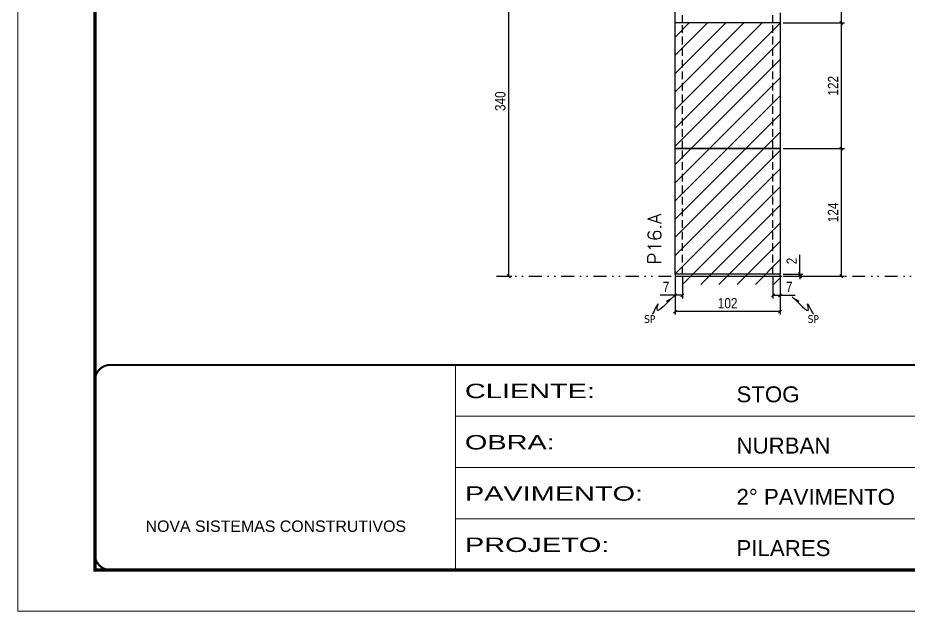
# Model space of a CAD drawing. Extents: x 2201 to 8455, y 252 to 7045.
# Drawn here: x 6970 to 7836, y 1400 to 1977 of the extents above; entities that cross this region are included whole.
import ezdxf

# ---------------------------------------------------------------- set-up
doc = ezdxf.new("R2010")
doc.units = 0
for name, pattern in [('CONTINUO', [0]), ('DASHED', [0.75, 0.5, -0.25]), ('DIVIDE2', [0.625, 0.25, -0.125, 0, -0.125, 0, -0.125]), ('HIDDEN', [0.375, 0.25, -0.125])]:
    doc.linetypes.add(name, pattern=pattern)
for name, color, linetype in [('COTA', 241, 'Continuous'), ('Nível', 160, 'Continuous'), ('Painéis', 200, 'Continuous'), ('Sarrafo de Pressão', 42, 'HIDDEN'), ('texto', 7, 'Continuous')]:
    doc.layers.add(name, color=color, linetype=linetype)
for name, color, linetype, lineweight in [('Folhas', 255, 'Continuous', 9), ('Hachura', 251, 'Continuous', 9), ('SARRAFO DE PRESSAO', 251, 'DASHED', 9), ('Texto Seção', 7, 'Continuous', 15)]:
    doc.layers.add(name, color=color, linetype=linetype, lineweight=lineweight)
doc.styles.add('ARIAL', font='arial.ttf')
doc.styles.add('COTA TECNICA', font='techl___.ttf', dxfattribs={"height": 10})
doc.styles.add('COTA TECNICA-50', font='techl___.ttf', dxfattribs={"height": 10})
doc.styles.add('REGUA-120', font='ROMANS.shx', dxfattribs={"height": 15})
doc.styles.get("Standard").update_dxf_attribs({"font": 'arial.ttf'})
doc.styles.add('Tecnologia', font='')
doc.styles.get('Tecnologia').set_extended_font_data('Forgotten Futurist')
doc.dimstyles.new('COTA PAINEL-50', dxfattribs={"dimtxt": 10, "dimasz": 3, "dimexe": 3, "dimexo": 3, "dimgap": 3, "dimtad": 1, "dimdec": 1, "dimzin": 12, "dimdsep": 46, "dimtxsty": 'COTA TECNICA-50', "dimblk1": 'OBLIQUE', "dimblk2": 'OBLIQUE', "dimsah": 1, "dimcen": 0.9, "dimclrd": 4, "dimclre": 4, "dimclrt": 240, "dimadec": 1, "dimazin": 3, "dimtfac": 1, "dimtdec": 1, "dimtmove": 0, "dimatfit": 3, "dimfxl": 1, "dimtolj": 1, "dimtzin": 12, "dimarcsym": 0})
doc.dimstyles.new('PAINEL', dxfattribs={"dimtxt": 10, "dimasz": 3, "dimexe": 3, "dimexo": 3, "dimgap": 3, "dimtad": 1, "dimdec": 1, "dimzin": 12, "dimdsep": 46, "dimtxsty": 'COTA TECNICA', "dimblk1": 'OBLIQUE', "dimblk2": 'OBLIQUE', "dimsah": 1, "dimcen": 0.9, "dimclrd": 4, "dimclre": 4, "dimclrt": 240, "dimadec": 1, "dimazin": 3, "dimtfac": 1, "dimtdec": 1, "dimtmove": 0, "dimatfit": 3, "dimfxl": 1, "dimtolj": 1, "dimtzin": 12, "dimarcsym": 0})
doc.dimstyles.get("Standard").update_dxf_attribs({"dimtxt": 0.18, "dimasz": 0.18, "dimexe": 0.18, "dimexo": 0.0625, "dimgap": 0.09, "dimtad": 0, "dimtih": 1, "dimtoh": 1, "dimdec": 4, "dimzin": 0, "dimdsep": 46, "dimtxsty": 'Standard', "dimcen": 0.09, "dimadec": 0, "dimazin": 0, "dimtfac": 1, "dimtdec": 4, "dimtofl": 0, "dimtmove": 0, "dimatfit": 3, "dimfxl": 1, "dimtolj": 1, "dimtzin": 0, "dimarcsym": 0})

# ---------------------------------------------------------------- blocks, each defined once
blk = doc.blocks.new('9999999999')
at = {"color": 30, "linetype": 'CONTINUO'}
for p, q in [((98564.56, 34230.21), (98564.56, 34429.45)), ((98564.56, 34379.64), (99583.98, 34379.64)), ((98564.56, 34329.83), (99487.98, 34329.83)), ((98564.56, 34280.02), (99487.98, 34280.02))]:
    blk.add_line(p, q, dxfattribs=at)
at = {"color": 30, "linetype": 'CONTINUO', "const_width": 2}
blk.add_lwpolyline([(99583.98, 34230.21), (99583.98, 34414.45, 0.414214), (99568.98, 34429.45), (98228.98, 34429.45, 0.414214), (98213.98, 34414.45), (98213.98, 34245.21, 0.414214), (98228.98, 34230.21), (99583.98, 34230.21)], format="xyb", dxfattribs=at)
at = {"layer": 'Folhas'}
blk.add_lwpolyline([(98138.98, 34190.21), (99623.98, 34190.21), (99623.98, 35240.21), (98138.98, 35240.21)], close=True, dxfattribs=at)
at = {"layer": 'Folhas', "color": 30, "const_width": 3}
blk.add_lwpolyline([(98213.98, 34230.21), (99583.98, 34230.21), (99583.98, 35200.21), (98213.98, 35200.21)], close=True, dxfattribs=at)
at = {"color": 7, "linetype": 'Continuous', "ltscale": 5, "style": 'ARIAL'}
for s, height, p in [('STOG', 15.483, (98837.68, 34393.13)), ('NURBAN', 15.483, (98837.68, 34343.32)), ('2° PAVIMENTO', 15.4829, (98837.68, 34293.51)), ('NOVA SISTEMAS CONSTRUTIVOS', 11.0592, (98263.19, 34267.21)), ('PILARES', 15.483, (98837.68, 34243.7))]:
    blk.add_text(s, height=height, dxfattribs=at).set_placement(p)
at = {"layer": 'Folhas', "color": 7, "style": 'Tecnologia', "width": 1.5}
for s, p in [('CLIENTE:', (98573.65, 34397.17)), ('OBRA:', (98573.65, 34347.31)), ('PAVIMENTO:', (98573.65, 34297.5)), ('PROJETO:', (98573.65, 34247.69))]:
    blk.add_text(s, height=14, dxfattribs=at).set_placement(p)
blk = doc.blocks.new('_Oblique')
at = {"color": 0, "linetype": 'ByBlock', "lineweight": -2}
blk.add_line((-0.5, -0.5), (0.5, 0.5), dxfattribs=at)
blk = doc.blocks.new('*D657')
at = {"layer": 'COTA', "color": 4, "lineweight": -2, "transparency": 16777216}
for p, q in [((7438.34, 2065.78), (7450.2, 2065.78)), ((7447.2, 1725.78), (7447.2, 2065.78)), ((7438.34, 1725.78), (7450.2, 1725.78))]:
    blk.add_line(p, q, dxfattribs=at)
at = {"layer": 'Defpoints', "color": 0, "transparency": 16777216}
for p in [(7435.34, 2065.78), (7447.2, 2065.78), (7435.34, 1725.78)]:
    blk.add_point(p, dxfattribs=at)
at = {"layer": 'COTA', "color": 4, "lineweight": -2, "transparency": 16777216, "xscale": 3, "yscale": 3, "zscale": 3}
for p, rotation in [((7447.2, 2065.78), 90), ((7447.2, 1725.78), 270)]:
    blk.add_blockref('_Oblique', p, dxfattribs=dict(at, rotation=rotation))
at = {"layer": 'COTA', "color": 240, "transparency": 16777216, "insert": (7438.98, 1895.78), "char_height": 10, "attachment_point": 5, "rotation": 90, "style": 'COTA TECNICA-50'}
blk.add_mtext('\\A1;340', dxfattribs=at)
blk = doc.blocks.new('*D191')
at = {"layer": 'COTA', "color": 4, "lineweight": -2, "transparency": 16777216}
for p, q in [((7608.96, 1724.78), (7608.96, 1688.41)), ((7710.96, 1724.78), (7710.96, 1688.41)), ((7710.96, 1691.41), (7608.96, 1691.41))]:
    blk.add_line(p, q, dxfattribs=at)
at = {"layer": 'Defpoints', "color": 0, "transparency": 16777216}
for p in [(7608.96, 1727.78), (7710.96, 1727.78), (7608.96, 1691.41)]:
    blk.add_point(p, dxfattribs=at)
at = {"layer": 'COTA', "color": 4, "lineweight": -2, "transparency": 16777216, "xscale": 3, "yscale": 3, "zscale": 3, "rotation": 180}
blk.add_blockref('_Oblique', (7608.96, 1691.41), dxfattribs=at)
at = {"layer": 'COTA', "color": 4, "lineweight": -2, "transparency": 16777216, "xscale": 3, "yscale": 3, "zscale": 3}
blk.add_blockref('_Oblique', (7710.96, 1691.41), dxfattribs=at)
at = {"layer": 'COTA', "color": 240, "transparency": 16777216, "insert": (7659.96, 1699.52), "char_height": 10, "attachment_point": 5, "style": 'COTA TECNICA'}
blk.add_mtext('\\A1;102', dxfattribs=at)
blk = doc.blocks.new('*D192')
at = {"layer": 'COTA', "color": 4, "lineweight": -2, "transparency": 16777216}
for p, q in [((7703.96, 1724.78), (7703.96, 1704.26)), ((7710.96, 1722.78), (7710.96, 1704.26)), ((7703.96, 1707.26), (7710.96, 1707.26)), ((7710.96, 1707.26), (7725.69, 1707.26))]:
    blk.add_line(p, q, dxfattribs=at)
at = {"layer": 'Defpoints', "color": 0, "transparency": 16777216}
for p in [(7703.96, 1727.78), (7710.96, 1725.78), (7710.96, 1707.26)]:
    blk.add_point(p, dxfattribs=at)
at = {"layer": 'COTA', "color": 4, "lineweight": -2, "transparency": 16777216, "xscale": 3, "yscale": 3, "zscale": 3, "rotation": 180}
blk.add_blockref('_Oblique', (7703.96, 1707.26), dxfattribs=at)
at = {"layer": 'COTA', "color": 4, "lineweight": -2, "transparency": 16777216, "xscale": 3, "yscale": 3, "zscale": 3}
blk.add_blockref('_Oblique', (7710.96, 1707.26), dxfattribs=at)
at = {"layer": 'COTA', "color": 240, "transparency": 16777216, "insert": (7719.83, 1715.34), "char_height": 10, "attachment_point": 5, "style": 'COTA TECNICA-50'}
blk.add_mtext('\\A1;7', dxfattribs=at)
blk = doc.blocks.new('*D193')
at = {"layer": 'COTA', "color": 4, "lineweight": -2, "transparency": 16777216}
for p, q in [((7615.96, 1724.78), (7615.96, 1704.26)), ((7608.96, 1722.78), (7608.96, 1704.26)), ((7608.96, 1707.26), (7594.23, 1707.26)), ((7615.96, 1707.26), (7608.96, 1707.26))]:
    blk.add_line(p, q, dxfattribs=at)
at = {"layer": 'Defpoints', "color": 0, "transparency": 16777216}
for p in [(7608.96, 1725.78), (7615.96, 1727.78), (7608.96, 1707.26)]:
    blk.add_point(p, dxfattribs=at)
at = {"layer": 'COTA', "color": 4, "lineweight": -2, "transparency": 16777216, "xscale": 3, "yscale": 3, "zscale": 3, "rotation": 180}
blk.add_blockref('_Oblique', (7608.96, 1707.26), dxfattribs=at)
at = {"layer": 'COTA', "color": 4, "lineweight": -2, "transparency": 16777216, "xscale": 3, "yscale": 3, "zscale": 3}
blk.add_blockref('_Oblique', (7615.96, 1707.26), dxfattribs=at)
at = {"layer": 'COTA', "color": 240, "transparency": 16777216, "insert": (7600.1, 1715.34), "char_height": 10, "attachment_point": 5, "style": 'COTA TECNICA-50'}
blk.add_mtext('\\A1;7', dxfattribs=at)
blk = doc.blocks.new('*D194')
at = {"layer": 'COTA', "color": 4, "linetype": 'ByBlock', "lineweight": -2, "transparency": 16777216}
for p, q in [((7713.96, 1849.78), (7773.53, 1849.78)), ((7770.53, 1725.78), (7770.53, 1849.78)), ((7713.96, 1725.78), (7773.53, 1725.78))]:
    blk.add_line(p, q, dxfattribs=at)
at = {"layer": 'Defpoints', "color": 0, "linetype": 'ByBlock', "transparency": 16777216}
for p in [(7710.96, 1849.78), (7770.53, 1849.78), (7710.96, 1725.78)]:
    blk.add_point(p, dxfattribs=at)
at = {"layer": 'COTA', "color": 4, "linetype": 'ByBlock', "lineweight": -2, "transparency": 16777216, "xscale": 3, "yscale": 3, "zscale": 3}
for p, rotation in [((7770.53, 1849.78), 90), ((7770.53, 1725.78), 270)]:
    blk.add_blockref('_Oblique', p, dxfattribs=dict(at, rotation=rotation))
at = {"layer": 'COTA', "color": 240, "linetype": 'ByBlock', "transparency": 16777216, "insert": (7762.46, 1787.78), "char_height": 10, "attachment_point": 5, "rotation": 90, "style": 'COTA TECNICA'}
blk.add_mtext('\\A1;124', dxfattribs=at)
blk = doc.blocks.new('*D195')
at = {"layer": 'COTA', "color": 4, "lineweight": -2, "transparency": 16777216}
for p, q in [((7730.22, 1727.78), (7730.22, 1746.58)), ((7713.96, 1727.78), (7733.22, 1727.78)), ((7713.96, 1725.78), (7733.22, 1725.78)), ((7730.22, 1725.78), (7730.22, 1727.78)), ((7730.22, 1725.78), (7730.22, 1722.78))]:
    blk.add_line(p, q, dxfattribs=at)
at = {"layer": 'Defpoints', "color": 0, "transparency": 16777216}
for p in [(7710.96, 1727.78), (7710.96, 1725.78), (7730.22, 1725.78)]:
    blk.add_point(p, dxfattribs=at)
at = {"layer": 'COTA', "color": 4, "lineweight": -2, "transparency": 16777216, "xscale": 3, "yscale": 3, "zscale": 3}
for p, rotation in [((7730.22, 1727.78), 270), ((7730.22, 1725.78), 90)]:
    blk.add_blockref('_Oblique', p, dxfattribs=dict(at, rotation=rotation))
at = {"layer": 'COTA', "color": 240, "transparency": 16777216, "insert": (7722.22, 1740.52), "char_height": 10, "attachment_point": 5, "rotation": 90, "style": 'COTA TECNICA-50'}
blk.add_mtext('\\A1;2', dxfattribs=at)
blk = doc.blocks.new('*D196')
at = {"layer": 'COTA', "color": 4, "linetype": 'ByBlock', "lineweight": -2, "transparency": 16777216}
for p, q in [((7713.96, 1849.78), (7773.53, 1849.78)), ((7770.53, 1725.78), (7770.53, 1849.78)), ((7713.96, 1725.78), (7773.53, 1725.78))]:
    blk.add_line(p, q, dxfattribs=at)
at = {"layer": 'Defpoints', "color": 0, "linetype": 'ByBlock', "transparency": 16777216}
for p in [(7710.96, 1849.78), (7770.53, 1849.78), (7710.96, 1725.78)]:
    blk.add_point(p, dxfattribs=at)
at = {"layer": 'COTA', "color": 4, "linetype": 'ByBlock', "lineweight": -2, "transparency": 16777216, "xscale": 3, "yscale": 3, "zscale": 3}
for p, rotation in [((7770.53, 1849.78), 90), ((7770.53, 1725.78), 270)]:
    blk.add_blockref('_Oblique', p, dxfattribs=dict(at, rotation=rotation))
at = {"layer": 'COTA', "color": 240, "linetype": 'ByBlock', "transparency": 16777216, "insert": (7762.46, 1787.78), "char_height": 10, "attachment_point": 5, "rotation": 90, "style": 'COTA TECNICA'}
blk.add_mtext('\\A1;124', dxfattribs=at)
blk = doc.blocks.new('*D636')
at = {"layer": 'COTA', "color": 4, "lineweight": -2, "transparency": 16777216}
for p, q in [((7713.96, 1971.78), (7773.53, 1971.78)), ((7770.53, 1849.78), (7770.53, 1971.78)), ((7713.96, 1849.78), (7773.53, 1849.78))]:
    blk.add_line(p, q, dxfattribs=at)
at = {"layer": 'Defpoints', "color": 0, "transparency": 16777216}
for p in [(7710.96, 1971.78), (7770.53, 1971.78), (7710.96, 1849.78)]:
    blk.add_point(p, dxfattribs=at)
at = {"layer": 'COTA', "color": 4, "lineweight": -2, "transparency": 16777216, "xscale": 3, "yscale": 3, "zscale": 3}
for p, rotation in [((7770.53, 1971.78), 90), ((7770.53, 1849.78), 270)]:
    blk.add_blockref('_Oblique', p, dxfattribs=dict(at, rotation=rotation))
at = {"layer": 'COTA', "color": 240, "transparency": 16777216, "insert": (7762.47, 1910.78), "char_height": 10, "attachment_point": 5, "rotation": 90, "style": 'COTA TECNICA'}
blk.add_mtext('\\A1;122', dxfattribs=at)
blk = doc.blocks.new('*D637')
at = {"layer": 'COTA', "color": 4, "lineweight": -2, "transparency": 16777216}
for p, q in [((7710.46, 2051.78), (7773.53, 2051.78)), ((7770.53, 1971.78), (7770.53, 2051.78)), ((7713.96, 1971.78), (7773.53, 1971.78))]:
    blk.add_line(p, q, dxfattribs=at)
at = {"layer": 'Defpoints', "color": 0, "transparency": 16777216}
for p in [(7707.46, 2051.78), (7770.53, 2051.78), (7710.96, 1971.78)]:
    blk.add_point(p, dxfattribs=at)
at = {"layer": 'COTA', "color": 4, "lineweight": -2, "transparency": 16777216, "xscale": 3, "yscale": 3, "zscale": 3}
for p, rotation in [((7770.53, 2051.78), 90), ((7770.53, 1971.78), 270)]:
    blk.add_blockref('_Oblique', p, dxfattribs=dict(at, rotation=rotation))
at = {"layer": 'COTA', "color": 240, "transparency": 16777216, "insert": (7762.41, 2011.78), "char_height": 10, "attachment_point": 5, "rotation": 90, "style": 'COTA TECNICA'}
blk.add_mtext('\\A1;80', dxfattribs=at)

msp = doc.modelspace()

# ---------------------------------------------------------------- hatches: boundary and pattern name
at = {"layer": 'Hachura', "linetype": 'ByBlock'}
h = msp.add_hatch(dxfattribs=at)
h.set_pattern_fill('ANSI31', color=256, scale=100)
h.set_pattern_definition([(45, (-109541.164, -33397.5), (-8.8388348, 8.8388348), [])])
h.paths.add_polyline_path([(7710.96, 1717.78), (7710.96, 1971.78), (7608.96, 1971.78), (7608.96, 1717.78)])

# ---------------------------------------------------------------- linework, layer by layer
at = {"layer": 'Nível', "color": 4, "linetype": 'DIVIDE2', "ltscale": 50}
msp.add_line((7435.34, 1725.78), (8414.87, 1725.78), dxfattribs=at)
at = {"layer": 'Painéis'}
for p, q in [((7608.96, 1913.78), (7608.96, 2051.78)), ((7710.96, 1981.78), (7710.96, 1913.78)), ((7710.96, 1971.78), (7608.96, 1971.78)), ((7608.96, 1849.78), (7608.96, 1913.78)), ((7710.96, 1913.78), (7710.96, 1849.78)), ((7608.96, 1849.78), (7710.96, 1849.78)), ((7608.96, 1727.78), (7608.96, 1849.78)), ((7710.96, 1849.78), (7608.96, 1849.78)), ((7710.96, 1849.78), (7710.96, 1727.78)), ((7710.96, 1727.78), (7608.96, 1727.78))]:
    msp.add_line(p, q, dxfattribs=at)
msp.add_lwpolyline([(7608.96, 1725.78), (7710.96, 1725.78), (7710.96, 1727.78), (7608.96, 1727.78)], close=True, dxfattribs=at)
at = {"layer": 'Sarrafo de Pressão', "ltscale": 30}
for p, q in [((7615.96, 1971.78), (7615.96, 2051.78)), ((7703.96, 1971.78), (7703.96, 1981.78)), ((7615.96, 1849.78), (7615.96, 1971.78)), ((7703.96, 1849.78), (7703.96, 1971.78)), ((7615.96, 1727.78), (7615.96, 1849.78)), ((7703.96, 1727.78), (7703.96, 1849.78))]:
    msp.add_line(p, q, dxfattribs=at)

# ---------------------------------------------------------------- block references
at = {"layer": 'SARRAFO DE PRESSAO', "color": 6, "linetype": 'ByBlock'}
msp.add_blockref('9999999999', (-91169.11, -32789.84), dxfattribs=at)

# ---------------------------------------------------------------- texts
at = {"layer": 'texto', "color": 0, "char_height": 7.5, "attachment_point": 5}
for insert in [(7584.19, 1684.1), (7743.21, 1684.1)]:
    msp.add_mtext('{\\fTahoma|b0|i0|c0|p34;\\C4;SP}', dxfattribs=dict(at, insert=insert))
at = {"layer": 'Texto Seção', "insert": (7595.49, 1737.03), "char_height": 13, "width": 285.3299, "attachment_point": 7, "rotation": 90, "style": 'REGUA-120'}
msp.add_mtext('P16.A', dxfattribs=at)

# ---------------------------------------------------------------- dimensions: what is measured, and where the dimension line sits
at = {"layer": 'COTA'}
for base, p1, p2, angle, dimstyle, picture, middle in [((7447.2, 2065.78), (7435.34, 1725.78), (7435.34, 2065.78), 90, 'COTA PAINEL-50', '*D657', (7438.98, 1895.78)), ((7770.53, 1971.78), (7710.96, 1849.78), (7710.96, 1971.78), 90, 'PAINEL', '*D636', (7762.47, 1910.78)), ((7608.96, 1707.26), (7615.96, 1727.78), (7608.96, 1725.78), 180, 'COTA PAINEL-50', '*D193', (7600.1, 1715.34))]:
    dim = msp.add_linear_dim(base=base, p1=p1, p2=p2, angle=angle, dimstyle=dimstyle, dxfattribs=at)
    dim.commit()
    dim.dimension.update_dxf_attribs({"geometry": picture, "text_midpoint": middle})
for base, p1, p2, angle, override, picture, middle in [((7770.53, 2051.78), (7710.96, 1971.78), (7707.46, 2051.78), 90, {"dimtmove": 1}, '*D637', (7762.41, 2011.78)), ((7608.96, 1691.41), (7710.96, 1727.78), (7608.96, 1727.78), 180, {"dimarcsym": 2}, '*D191', (7659.96, 1699.52))]:
    dim = msp.add_linear_dim(base=base, p1=p1, p2=p2, angle=angle, dimstyle='PAINEL', override=override, dxfattribs=at)
    dim.commit()
    dim.dimension.update_dxf_attribs({"geometry": picture, "text_midpoint": middle})
at = {"layer": 'COTA', "linetype": 'ByBlock'}
for picture in ['*D194', '*D196']:
    dim = msp.add_aligned_dim(p1=(7710.96, 1725.78), p2=(7710.96, 1849.78), distance=-59.57, dimstyle='PAINEL', dxfattribs=at)
    dim.commit()
    dim.dimension.update_dxf_attribs({"geometry": picture, "text_midpoint": (7762.46, 1787.78)})
at = {"layer": 'COTA'}
dim = msp.add_linear_dim(base=(7730.22, 1725.78), p1=(7710.96, 1727.78), p2=(7710.96, 1725.78), angle=90, dimstyle='COTA PAINEL-50', dxfattribs=at)
dim.commit()
dim.dimension.update_dxf_attribs({"geometry": '*D195', "text_midpoint": (7730.22, 1740.52), "dimtype": 160})
dim = msp.add_linear_dim(base=(7710.96, 1707.26), p1=(7703.96, 1727.78), p2=(7710.96, 1725.78), dimstyle='COTA PAINEL-50', dxfattribs=at)
dim.commit()
dim.dimension.update_dxf_attribs({"geometry": '*D192', "text_midpoint": (7719.83, 1715.34)})

# ---------------------------------------------------------------- leaders
at = {"layer": 'COTA', "path_type": 1}
for points in [[(7607.13, 1705.59), (7591.35, 1693.76), (7592.27, 1698.57), (7586.72, 1688.79)], [(7722.79, 1705.59), (7738.58, 1693.76), (7737.65, 1698.57), (7743.21, 1688.79)]]:
    msp.add_leader(points, dimstyle='Standard', override={"dimasz": 8}, dxfattribs=at)

doc.saveas('drawing.dxf')
